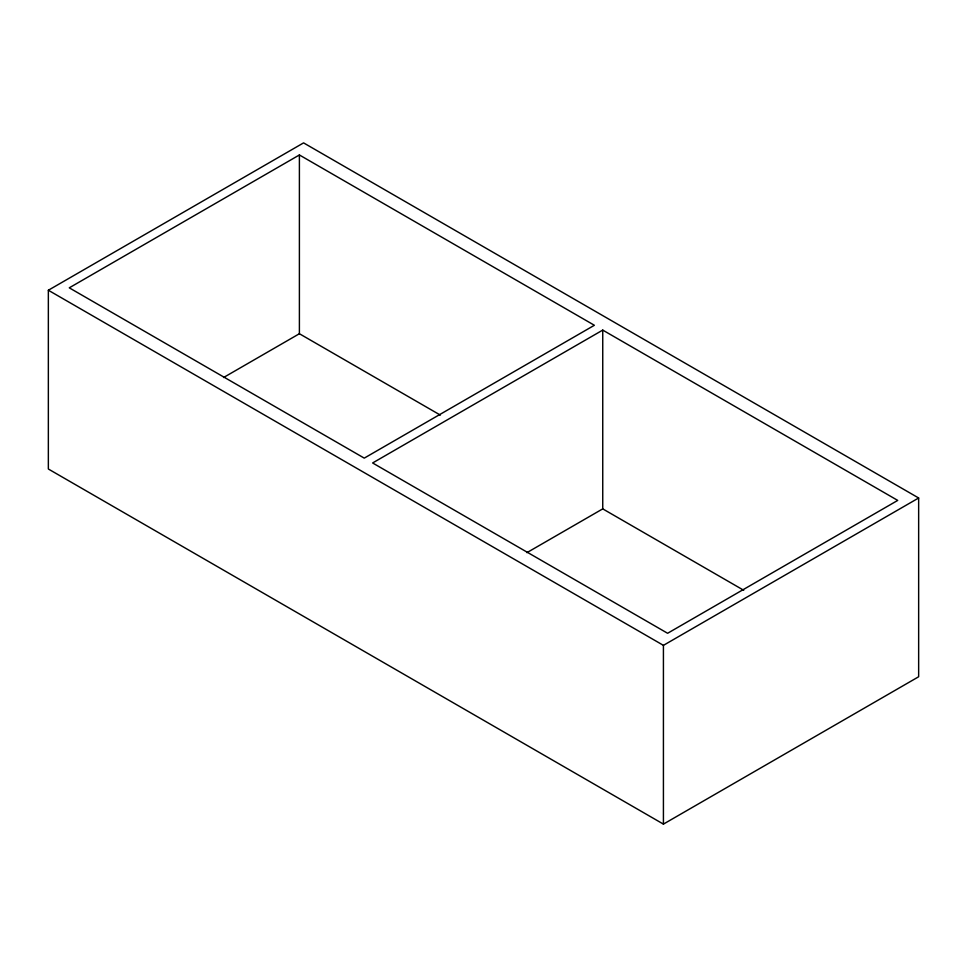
<?xml version="1.0" encoding="UTF-8"?>
<svg xmlns="http://www.w3.org/2000/svg" width="967" height="967" viewBox="0 0 967 967"><rect width="100%" height="100%" fill="white"/><g stroke="black" fill="none" stroke-linecap="round" stroke-linejoin="round"><path stroke-width="1.45" d="M48.35 290.245L303.578 142.886L918.65 497.993L918.65 676.755L663.422 824.114L48.35 469.007L48.35 290.245L663.422 645.352L918.65 497.993M299.395 154.962L69.273 287.828L364.257 458.128L594.379 325.275L299.395 154.962L299.395 333.724L440.36 415.109M223.558 377.517L299.395 333.724M602.743 330.098L372.621 462.963L667.605 633.276L897.727 500.41L602.743 330.098L602.743 508.872L743.708 590.257M526.906 552.653L602.743 508.872M663.422 645.352L663.422 824.114"/></g></svg>
